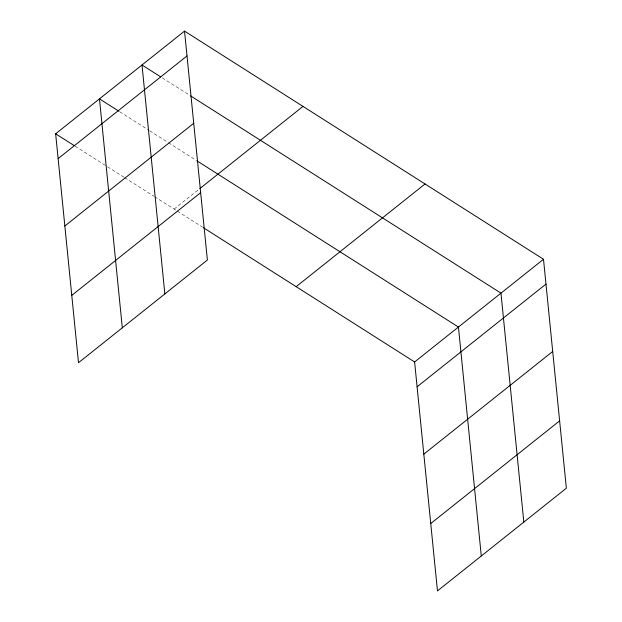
<?xml version="1.0" encoding="UTF-8"?>
<svg xmlns="http://www.w3.org/2000/svg" width="622" height="622" viewBox="0 0 622 622"><rect width="100%" height="100%" fill="white"/><g stroke="black" fill="none" stroke-linecap="round" stroke-linejoin="round"><path stroke-width="0.47" stroke-dasharray="3.11 2.33" d="M174.106 209.093L199.04 189.22M162.288 77.882L189.873 95.415M119.751 111.773L148.961 130.34M149.77 130.853L167.621 142.197M168.438 142.718L196.023 160.251M75.122 146.17L106.766 166.284M107.575 166.797L123.801 177.114M124.61 177.628L153.821 196.194M154.637 196.715L176.547 210.64M177.363 211.161L202.585 227.193"/><path stroke-width="0.93" d="M184.532 31.1L207.383 260.035L78.496 362.727L55.646 133.792L184.532 31.1L543.504 259.273L566.354 488.208L437.468 590.9L414.617 361.965L203.402 227.706M58.126 158.618L187.012 55.926M64.851 225.973L193.73 123.28M199.794 188.621L302.992 106.393M71.771 295.372L200.657 192.68M296.158 286.664L425.044 183.972M414.617 361.965L543.504 259.273M417.098 386.783L545.984 284.091M423.815 454.146L552.701 351.453M430.743 523.545L559.629 420.853M160.663 76.848L142.003 64.991L164.853 293.926M190.682 95.936L500.967 293.156L523.825 522.099M118.942 111.252L99.466 98.875L122.316 327.817M196.832 160.764L458.437 327.048L481.288 555.982M55.646 133.792L74.306 145.657"/></g></svg>
